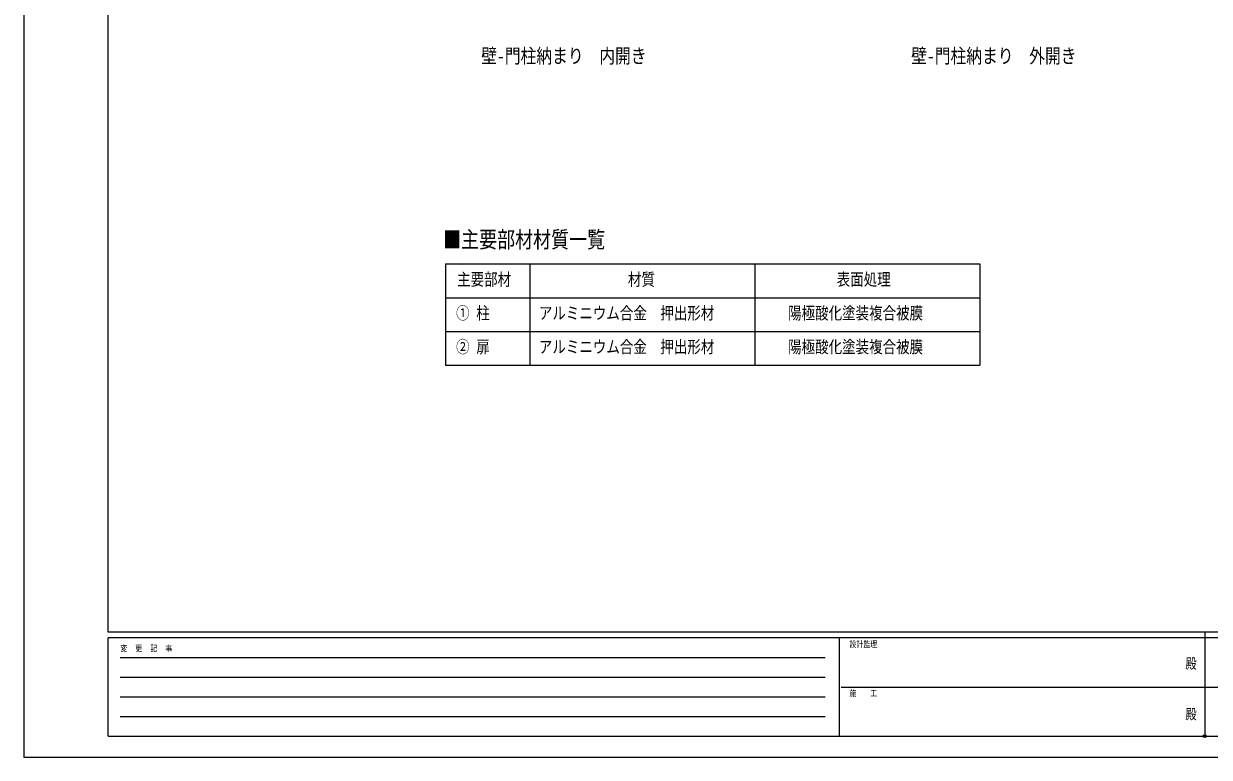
# Model space of a CAD drawing. Units: millimetres, scale not verified. Extents: x -4205 to 4205, y -2970 to 2970.
# Drawn here: x -4205 to 11, y -2970 to -360 of the extents above; entities that cross this region are included whole.
import ezdxf
from ezdxf.enums import TextEntityAlignment as Align

# ---------------------------------------------------------------- set-up
doc = ezdxf.new("R2010")
doc.units = ezdxf.units.MM
doc.header["$LTSCALE"] = 20
doc.header["$PDMODE"] = 32
doc.header["$PDSIZE"] = 10
doc.layers.add('0-1_TABLE1', color=7, linetype='Continuous', lineweight=18)
doc.layers.add('0-2_USER1', color=3, linetype='Continuous')
doc.layers.add('0-5_YKK_ZWAK', color=7, linetype='Continuous')
doc.styles.add('ＭＳ ゴシック', font='')
doc.styles.get('ＭＳ ゴシック').set_extended_font_data('MS Gothic')

msp = doc.modelspace()

# ---------------------------------------------------------------- linework, layer by layer
at = {"layer": '0-1_TABLE1'}
for p, q in [((-2704.98, -1215), (-804.98, -1215)), ((-2704.98, -1215), (-2704.98, -1575)), ((-2404.98, -1215), (-2404.98, -1575)), ((-1604.98, -1215), (-1604.98, -1575)), ((-804.98, -1215), (-804.98, -1575)), ((-2704.98, -1335), (-804.98, -1335)), ((-2704.98, -1455), (-804.98, -1455)), ((-2704.98, -1575), (-804.98, -1575))]:
    msp.add_line(p, q, dxfattribs=at)
at = {"layer": '0-5_YKK_ZWAK'}
for p, q in [((-3904.98, -2525), (-3904.98, 2775)), ((3895.02, -2525), (-3904.98, -2525)), ((-4.98, -2525), (-4.98, -2895)), ((-1304.98, -2545), (-3904.98, -2545)), ((-3904.98, -2895), (-3904.98, -2545)), ((-1304.98, -2545), (-1304.98, -2895)), ((-4.98, -2545), (-1304.98, -2545)), ((1295.02, -2545), (-4.98, -2545)), ((-3862.48, -2615), (-1354.98, -2615)), ((-3862.48, -2685), (-1354.98, -2685)), ((-1297.48, -2720), (-4.98, -2720)), ((-4.98, -2720), (1295.02, -2720)), ((-3862.48, -2755), (-1354.98, -2755)), ((-3862.48, -2825), (-1354.98, -2825)), ((-3904.98, -2895), (-1304.98, -2895)), ((-1304.98, -2895), (-4.98, -2895)), ((-4.98, -2895), (1295.02, -2895))]:
    msp.add_line(p, q, dxfattribs=at)
msp.add_lwpolyline([(-4205, -2970), (4205, -2970), (4205, 2970), (-4205, 2970)], close=True, dxfattribs=at)
msp.add_point((-4.98, -2895), dxfattribs=at)

# ---------------------------------------------------------------- texts
at = {"layer": '0-1_TABLE1', "style": 'ＭＳ ゴシック', "width": 0.8}
for s, p in [('主要部材', (-2663.78, -1305)), ('材質', (-2056.18, -1305)), ('表面処理', (-1313.78, -1305)), ('① 柱', (-2667.48, -1425)), ('アルミニウム合金\u3000押出形材', (-2372.98, -1425)), ('陽極酸化塗装複合被膜', (-1486.58, -1425)), ('② 扉', (-2667.48, -1545)), ('アルミニウム合金\u3000押出形材', (-2372.98, -1545)), ('陽極酸化塗装複合被膜', (-1486.58, -1545))]:
    msp.add_text(s, height=43.99, dxfattribs=at).set_placement(p, align=Align.BOTTOM_LEFT)
at = {"layer": '0-2_USER1', "style": 'ＭＳ ゴシック', "width": 0.8}
for s, height, p in [('壁-門柱納まり\u3000内開き', 51.32, (-2577.93, -516)), ('壁-門柱納まり\u3000外開き', 51.32, (-1048.93, -516)), ('■主要部材材質一覧', 58.65, (-2713.53, -1175))]:
    msp.add_text(s, height=height, dxfattribs=at).set_placement(p, align=Align.BOTTOM_LEFT)
at = {"layer": '0-5_YKK_ZWAK', "style": 'ＭＳ ゴシック', "width": 0.8}
for s, height, p in [('変  更  記  事', 21.99, (-3861.31, -2600)), ('設計監理', 21.99, (-1268.31, -2585)), ('殿', 36.66, (-73.67, -2665.83)), ('施\u3000\u3000工', 21.99, (-1268.31, -2760)), ('殿', 36.66, (-73.67, -2845.83))]:
    msp.add_text(s, height=height, dxfattribs=at).set_placement(p, align=Align.BOTTOM_LEFT)

doc.saveas('drawing.dxf')
